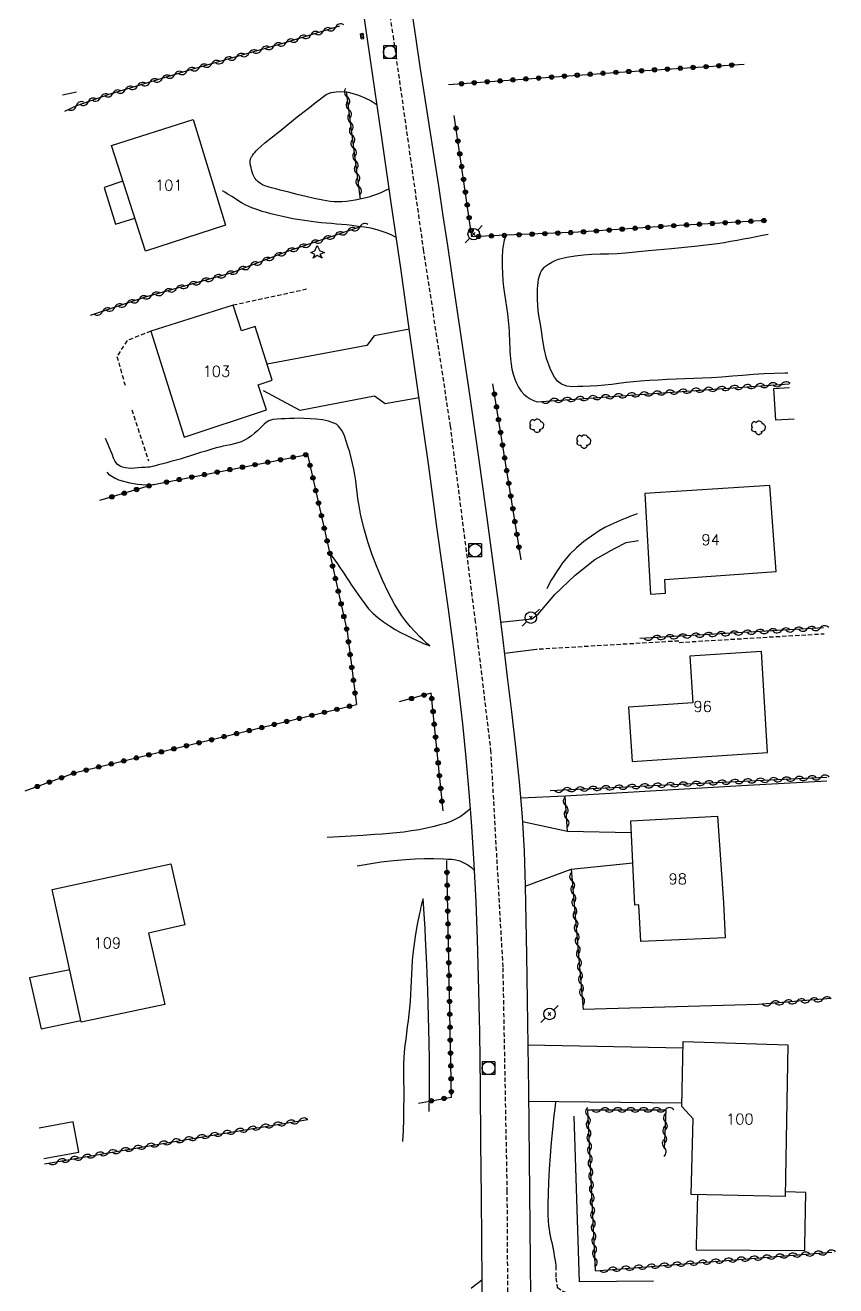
# Model space of a CAD drawing. Header units: millimetres. Extents: x 254000 to 255000, y 44022 to 45000.
# Drawn here: x 254120.1 to 254214.3, y 44180.5 to 44327.1 of the extents above; entities that cross this region are included whole.
import ezdxf
from ezdxf.enums import TextEntityAlignment as Align

# ---------------------------------------------------------------- set-up
doc = ezdxf.new("R2010")
doc.units = ezdxf.units.MM
doc.linetypes.add('DASHED', pattern=[0.75, 0.5, -0.25])
doc.layers.get('0').update_dxf_attribs({"linetype": 'CONTINUOUS'})
for name, color, linetype in [('W0001', 6, 'DASHED'), ('W0008', 7, 'CONTINUOUS'), ('W0017', 7, 'CONTINUOUS'), ('W0101', 7, 'CONTINUOUS'), ('W0104', 1, 'CONTINUOUS'), ('W0112', 1, 'DASHED'), ('W0211', 2, 'CONTINUOUS'), ('W0214', 2, 'CONTINUOUS'), ('W0300', 7, 'CONTINUOUS'), ('W0303', 7, 'CONTINUOUS'), ('W0310', 3, 'CONTINUOUS'), ('W0322', 7, 'CONTINUOUS'), ('W0323', 7, 'CONTINUOUS'), ('W0333', 7, 'CONTINUOUS'), ('W0401', 7, 'CONTINUOUS'), ('W0420', 7, 'CONTINUOUS'), ('W0473', 7, 'CONTINUOUS'), ('W0991', 7, 'CONTINUOUS')]:
    doc.layers.add(name, color=color, linetype=linetype)
doc.styles.get("Standard").update_dxf_attribs({"font": 'romans.shx', "width": 0.85})

# ---------------------------------------------------------------- blocks, each defined once
blk = doc.blocks.new('T420')
for p, q in [((0.75, 0.75), (-0.75, 0.75)), ((-0.75, 0.75), (-0.75, -0.75)), ((0.75, 0.75), (0.75, -0.75)), ((0.75, -0.75), (-0.75, -0.75))]:
    blk.add_line(p, q)
blk.add_ellipse((0, 0), major_axis=(-0.53, 0.53), ratio=1, start_param=3.926991, end_param=10.210176)
blk = doc.blocks.new('T401')
for p, q in [((-0.3, 0.3), (0, 0.3)), ((-0.3, -0.25), (-0.3, 0.3)), ((-0.3, 0.15), (0, 0.15)), ((-0.3, 0), (0, 0)), ((0, 0.3), (0, -0.25)), ((-0.3, -0.15), (0, -0.15)), ((-0.3, -0.25), (-0.3, -0.3)), ((-0.3, -0.3), (0, -0.3)), ((0, -0.3), (0, -0.25))]:
    blk.add_line(p, q)
blk = doc.blocks.new('T303')
for p, q in [((-0.77, 0), (-0.28, 0.21)), ((-0.28, -0.21), (-0.77, 0)), ((-0.28, 0.21), (0, 0.83)), ((0, 0.83), (0.28, 0.21)), ((0.28, 0.21), (0.83, 0)), ((0.83, 0), (0.28, -0.21)), ((-0.49, -0.63), (-0.28, -0.21)), ((0, -0.35), (-0.49, -0.63)), ((0.56, -0.63), (0, -0.35)), ((0.28, -0.21), (0.56, -0.63))]:
    blk.add_line(p, q)
blk = doc.blocks.new('T473')
for p, q in [((-0.166667, 0.166667), (0.166667, -0.166667)), ((-0.166667, -0.166667), (0.166667, 0.166667)), ((0.500001, 0.500001), (1.000002, 1.000002)), ((-1.000002, -1.000002), (-0.500001, -0.500001))]:
    blk.add_line(p, q)
blk.add_ellipse((0, 0), major_axis=(0.471405, 0.471405), ratio=1, start_param=5.4977871438, end_param=11.780972451)
blk = doc.blocks.new('T300')
for p, q in [((-0.8, 0.51), (-0.86, 0.34)), ((-0.86, 0.34), (-0.86, 0.17)), ((-0.86, 0.17), (-0.74, 0.06)), ((-0.69, 0.63), (-0.8, 0.51)), ((-0.8, -0.06), (-0.74, 0.06)), ((-0.74, 0.06), (-0.69, 0.11)), ((-0.57, 0.69), (-0.69, 0.63)), ((-0.46, 0.69), (-0.57, 0.69)), ((-0.29, 0.63), (-0.46, 0.69)), ((-0.29, 0.63), (-0.17, 0.74)), ((-0.23, 0.57), (-0.29, 0.63)), ((-0.17, 0.74), (-0.06, 0.8)), ((-0.06, 0.8), (0.06, 0.8)), ((0.06, 0.8), (0.23, 0.74)), ((0.23, 0.74), (0.34, 0.63)), ((0.34, 0.63), (0.4, 0.51)), ((0.46, 0.46), (0.34, 0.46)), ((0.4, 0.51), (0.4, 0.46)), ((0.57, 0.4), (0.46, 0.46)), ((0.57, 0.4), (0.69, 0.29)), ((0.69, 0.29), (0.74, 0.17)), ((0.74, 0.06), (0.69, -0.17)), ((0.74, 0.17), (0.74, 0.06)), ((-0.8, -0.17), (-0.8, -0.06)), ((-0.8, -0.23), (-0.8, -0.17)), ((-0.74, -0.34), (-0.8, -0.23)), ((-0.69, -0.4), (-0.74, -0.34)), ((-0.51, -0.46), (-0.69, -0.4)), ((-0.4, -0.46), (-0.51, -0.46)), ((-0.4, -0.46), (-0.34, -0.46)), ((-0.34, -0.46), (-0.34, -0.4)), ((-0.34, -0.51), (-0.34, -0.46)), ((-0.29, -0.63), (-0.34, -0.51)), ((-0.17, -0.74), (-0.29, -0.63)), ((-0.06, -0.8), (-0.17, -0.74)), ((0.06, -0.8), (-0.06, -0.8)), ((0.17, -0.74), (0.06, -0.8)), ((0.23, -0.69), (0.17, -0.74)), ((0.29, -0.46), (0.23, -0.46)), ((0.29, -0.63), (0.23, -0.69)), ((0.46, -0.4), (0.29, -0.46)), ((0.34, -0.51), (0.29, -0.63)), ((0.34, -0.51), (0.34, -0.46)), ((0.57, -0.34), (0.46, -0.4)), ((0.63, -0.29), (0.57, -0.34)), ((0.69, -0.17), (0.63, -0.29))]:
    blk.add_line(p, q)
blk = doc.blocks.new('t323o')
at = {"color": 0, "linetype": 'Continuous'}
for radius in [0.25, 0.15]:
    blk.add_circle((0, 0), radius, dxfattribs=at)
blk = doc.blocks.new('t322o')
at = {"color": 0, "linetype": 'Continuous'}
for radius in [0.25, 0.15]:
    blk.add_circle((0, 0), radius, dxfattribs=at)
blk = doc.blocks.new('t310o')
at = {"color": 0, "linetype": 'Continuous'}
for centre, start, end in [((-0.5, 0.38), 216.8699, 323.1304), ((0.5, -0.37), 36.8699, 143.1303)]:
    blk.add_arc(centre, 0.625, start, end, dxfattribs=at)

msp = doc.modelspace()

# ---------------------------------------------------------------- linework, layer by layer
at = {"layer": 'W0001'}
msp.add_lwpolyline([(254189.3, 44526.82), (254183.87, 44507.45), (254176.8, 44485.26), (254169.68, 44462.53), (254164.18, 44444.88), (254158.73, 44426.93), (254155.95, 44412.56), (254154.58, 44396.99), (254154.89, 44383.62), (254156.16, 44369.78), (254159.35, 44348.9), (254162.87, 44325.84), (254166.39, 44300.99), (254169.51, 44280.5), (254172.39, 44258.01), (254174.21, 44242.82), (254175.63, 44217.5), (254176.11, 44191.61), (254176.23, 44171)], dxfattribs=at)
at = {"layer": 'W0008'}
for points in [[(254164.44, 44332.74), (254165.48, 44325.7), (254166, 44322.23), (254166.53, 44318.77), (254167.06, 44315.3), (254167.6, 44311.84), (254168.14, 44308.38), (254168.67, 44304.91), (254169.2, 44301.45), (254169.72, 44297.98), (254170.76, 44290.94), (254171.79, 44283.89), (254172.8, 44276.84), (254173.78, 44269.79), (254174.4, 44265.17), (254175.01, 44260.55), (254175.6, 44255.92), (254176.15, 44251.29), (254176.64, 44247.24), (254177.12, 44243.19), (254177.55, 44239.13), (254177.89, 44235.06), (254178.11, 44231.05), (254178.23, 44227.04), (254178.31, 44223.02), (254178.39, 44219.01), (254178.52, 44211.11), (254178.62, 44203.22), (254178.69, 44195.32), (254178.76, 44187.42), (254178.81, 44183.32), (254178.85, 44179.21)], [(254173.3, 44175.96), (254173.25, 44180.91), (254173.2, 44185.87), (254173.15, 44190.83), (254173.09, 44197.23), (254173.04, 44203.63), (254172.96, 44210.03), (254172.81, 44216.43), (254172.68, 44220.81), (254172.52, 44225.19), (254172.32, 44229.57), (254172.05, 44233.94), (254171.74, 44237.93), (254171.38, 44241.91), (254170.97, 44245.88), (254170.52, 44249.86), (254169.95, 44254.52), (254169.32, 44259.18), (254168.67, 44263.83), (254168.02, 44268.48), (254167.5, 44272.28), (254166.98, 44276.07), (254166.45, 44279.86), (254165.92, 44283.65), (254164.84, 44291.24), (254163.76, 44298.84), (254162.67, 44306.42), (254161.57, 44314.01), (254160.48, 44321.46), (254159.39, 44328.91)]]:
    msp.add_lwpolyline(points, dxfattribs=at)
at = {"layer": 'W0017'}
for points in [[(254162.43, 44308.06), (254161.98, 44307.84), (254161.52, 44307.63), (254161.06, 44307.44), (254160.59, 44307.27), (254160.07, 44307.1), (254159.54, 44306.96), (254159.01, 44306.83), (254158.47, 44306.73), (254157.96, 44306.64), (254157.45, 44306.58), (254156.93, 44306.53), (254156.41, 44306.52), (254155.98, 44306.54), (254155.56, 44306.59), (254155.14, 44306.66), (254154.72, 44306.73), (254153.72, 44306.93), (254152.73, 44307.16), (254151.74, 44307.41), (254150.76, 44307.65), (254150.25, 44307.78), (254149.75, 44307.9), (254149.25, 44308.04), (254148.75, 44308.18), (254148.48, 44308.25), (254148.22, 44308.32), (254147.95, 44308.4), (254147.7, 44308.52), (254147.45, 44308.67), (254147.21, 44308.85), (254147, 44309.05), (254146.81, 44309.28), (254146.68, 44309.52), (254146.57, 44309.77), (254146.49, 44310.03), (254146.42, 44310.29), (254146.36, 44310.53), (254146.29, 44310.77), (254146.25, 44311.02), (254146.25, 44311.28), (254146.27, 44311.37), (254146.29, 44311.45), (254146.32, 44311.54), (254146.35, 44311.62), (254146.39, 44311.7), (254146.43, 44311.78), (254146.48, 44311.86), (254146.52, 44311.93), (254146.65, 44312.12), (254146.79, 44312.29), (254146.95, 44312.46), (254147.1, 44312.61), (254147.95, 44313.39), (254148.84, 44314.11), (254149.74, 44314.81), (254150.64, 44315.52), (254151.74, 44316.4), (254152.85, 44317.28), (254153.97, 44318.16), (254155.08, 44319.03)], [(254155.08, 44319.03), (254155.37, 44319.14), (254155.66, 44319.23), (254155.97, 44319.3), (254156.27, 44319.34), (254156.73, 44319.35), (254157.19, 44319.33), (254157.64, 44319.27), (254158.09, 44319.17), (254158.86, 44318.93), (254159.61, 44318.62), (254160.33, 44318.26), (254161.02, 44317.83)], [(254163.25, 44302.38), (254162.72, 44302.65), (254162.17, 44302.89), (254161.61, 44303.1), (254161.03, 44303.28), (254160.3, 44303.46), (254159.56, 44303.59), (254158.81, 44303.69), (254158.07, 44303.79), (254157.48, 44303.86), (254156.89, 44303.91), (254156.3, 44303.96), (254155.7, 44304.01), (254155.11, 44304.05), (254154.52, 44304.11), (254153.93, 44304.17), (254153.34, 44304.24), (254152.29, 44304.4), (254151.24, 44304.57), (254150.2, 44304.78), (254149.16, 44305.01), (254148.66, 44305.13), (254148.15, 44305.28), (254147.65, 44305.43), (254147.15, 44305.59), (254146.8, 44305.72), (254146.44, 44305.84), (254146.09, 44305.98), (254145.74, 44306.14), (254145.33, 44306.37), (254144.93, 44306.62), (254144.54, 44306.88), (254144.14, 44307.14), (254143.87, 44307.31), (254143.59, 44307.48), (254143.32, 44307.65), (254143.05, 44307.82)], [(254164.77, 44291.72), (254160.66, 44290.97), (254159.83, 44289.85), (254148.24, 44287.66)], [(254165.9, 44283.77), (254161.97, 44283.04), (254160.72, 44283.96), (254152.07, 44282.27), (254147.83, 44284.58)], [(254175.36, 44257.69), (254179.02, 44258.07), (254179.74, 44258.61), (254181.69, 44260.88), (254184.06, 44263.14), (254186.33, 44264.95), (254188.63, 44266.26), (254189.99, 44266.94), (254191.4, 44267.17)], [(254179.56, 44254.51), (254175.82, 44254.02)], [(254171.9, 44236.09), (254171.52, 44235.72), (254171.11, 44235.38), (254170.67, 44235.07), (254170.21, 44234.81), (254169.59, 44234.52), (254168.96, 44234.29), (254168.31, 44234.11), (254167.66, 44233.93), (254166.78, 44233.73), (254165.9, 44233.56), (254165.01, 44233.41), (254164.12, 44233.29), (254163.27, 44233.19), (254162.43, 44233.11), (254161.59, 44233.05), (254160.74, 44232.99), (254159.36, 44232.9), (254157.99, 44232.81), (254156.61, 44232.74), (254155.23, 44232.67)], [(254190.57, 44233.2), (254183.15, 44233.34), (254177.92, 44234.47)], [(254158.7, 44229.36), (254160.1, 44229.61), (254161.5, 44229.82), (254162.91, 44229.98), (254164.32, 44230.11), (254165.43, 44230.17), (254166.53, 44230.21), (254167.63, 44230.21), (254168.74, 44230.17), (254169.21, 44230.14), (254169.69, 44230.12), (254170.18, 44230.05), (254170.64, 44229.93), (254171.12, 44229.72), (254171.57, 44229.47), (254171.98, 44229.16), (254172.36, 44228.81)], [(254178.25, 44226.99), (254183.58, 44228.99), (254190.75, 44229.71)], [(254178.52, 44208.56), (254196.6, 44208.21)], [(254196.47, 44201.79), (254178.6, 44201.96)], [(254173.24, 44181.23), (254172.82, 44180.89), (254172.39, 44180.57), (254171.95, 44180.24)]]:
    msp.add_lwpolyline(points, dxfattribs=at)
at = {"layer": 'W0101'}
for points in [[(254134.11, 44300.82), (254130.13, 44313.08), (254139.64, 44316.12), (254143.38, 44303.82)], [(254144.28, 44294.51), (254134.72, 44291.49), (254138.58, 44279.17), (254148.17, 44282.37), (254147.19, 44285.27), (254147.2, 44285.27), (254148.83, 44285.81), (254146.83, 44292.04), (254145.27, 44291.54)], [(254206.68, 44273.57), (254192.14, 44272.64), (254192.81, 44260.95), (254194.54, 44261.06), (254194.48, 44262.64), (254207.43, 44263.58)], [(254206.39, 44242.55), (254205.7, 44254.29), (254197.37, 44253.74), (254197.74, 44248.29), (254190.26, 44247.79), (254190.68, 44241.47), (254198.19, 44241.98)], [(254201.47, 44220.99), (254191.68, 44220.55), (254191.43, 44224.82), (254191, 44224.79), (254190.5, 44234.57), (254200.61, 44235.13), (254201.27, 44225.05), (254201.28, 44225.05)], [(254136.36, 44213.26), (254126.61, 44211.19), (254123.24, 44226.6), (254137.05, 44229.58), (254138.65, 44222.5), (254134.43, 44221.53)], [(254196.46, 44201.38), (254196.61, 44208.93), (254208.77, 44208.54), (254208.44, 44190.92), (254197.54, 44191.15), (254197.77, 44199.96)]]:
    msp.add_lwpolyline(points, close=True, dxfattribs=at)
at = {"layer": 'W0104'}
for points in [[(254131.46, 44308.96), (254129.27, 44308.21), (254130.61, 44303.95), (254132.86, 44304.65)], [(254209.49, 44281.29), (254207.36, 44281.15), (254207.13, 44284.86), (254208.98, 44284.97)], [(254125.28, 44217.27), (254120.59, 44216.33), (254121.97, 44210.4), (254126.57, 44211.38)], [(254125.7, 44199.59), (254121.72, 44198.86)], [(254122.27, 44195.33), (254126.35, 44196.08), (254125.7, 44199.59)], [(254198.27, 44191.13), (254198.12, 44185.24), (254198.1, 44184.74), (254210.74, 44184.64), (254210.74, 44185.24), (254210.87, 44191.39), (254208.45, 44191.46)]]:
    msp.add_lwpolyline(points, dxfattribs=at)
at = {"layer": 'W0112'}
for points in [[(254152.83, 44296.37), (254144.28, 44294.51)], [(254134.72, 44291.49), (254131.95, 44290.41), (254130.77, 44288.56), (254131.72, 44285.22)], [(254132.52, 44282.36), (254134.45, 44276.44)], [(254196.13, 44255.33), (254213, 44256.34)], [(254196.09, 44255.49), (254179.56, 44254.51)], [(254181.79, 44182.85), (254181.79, 44181.47), (254181.97, 44180.4), (254182.53, 44179.95), (254183.18, 44179.69), (254184.98, 44179.77)]]:
    msp.add_lwpolyline(points, dxfattribs=at)
at = {"layer": 'W0211'}
for points in [[(254126.08, 44319.27), (254125.53, 44319.16), (254124.98, 44319.04), (254124.45, 44318.92)], [(254176.03, 44302.65), (254175.94, 44302.47), (254175.86, 44302.28), (254175.79, 44302.09), (254175.74, 44301.9), (254175.6, 44300.97), (254175.56, 44300.03), (254175.56, 44299.1), (254175.6, 44298.17), (254175.64, 44297.39), (254175.72, 44296.61), (254175.82, 44295.84), (254175.93, 44295.06), (254176.05, 44294.29), (254176.16, 44293.52), (254176.26, 44292.74), (254176.34, 44291.97), (254176.37, 44291.51), (254176.39, 44291.04), (254176.4, 44290.58), (254176.41, 44290.12), (254176.43, 44289.66), (254176.45, 44289.2), (254176.48, 44288.74), (254176.53, 44288.28), (254176.61, 44287.68), (254176.7, 44287.09), (254176.83, 44286.5), (254177.02, 44285.92), (254177.23, 44285.45), (254177.47, 44284.98), (254177.77, 44284.55), (254178.12, 44284.16), (254178.45, 44283.87), (254178.81, 44283.63), (254179.2, 44283.44), (254179.61, 44283.29)], [(254167.14, 44254.93), (254166.85, 44255.18), (254166.56, 44255.44), (254166.28, 44255.7), (254166, 44255.97), (254165.44, 44256.56), (254164.89, 44257.15), (254164.36, 44257.78), (254163.88, 44258.43), (254163.05, 44259.77), (254162.3, 44261.15), (254161.63, 44262.58), (254161.01, 44264.02), (254160.45, 44265.5), (254159.96, 44267), (254159.52, 44268.52), (254159.14, 44270.05), (254159, 44270.72), (254158.89, 44271.4), (254158.79, 44272.07), (254158.71, 44272.75), (254158.62, 44273.43), (254158.53, 44274.11), (254158.43, 44274.79), (254158.3, 44275.46), (254158.16, 44276.13), (254158.01, 44276.8), (254157.83, 44277.45), (254157.62, 44278.11), (254157.43, 44278.71), (254157.23, 44279.33), (254156.95, 44279.94), (254156.55, 44280.47), (254156.29, 44280.68), (254156, 44280.83), (254155.69, 44280.94), (254155.38, 44281.03), (254154.67, 44281.19), (254153.95, 44281.28), (254153.23, 44281.33), (254152.52, 44281.36), (254151.97, 44281.38), (254151.43, 44281.37), (254150.89, 44281.35), (254150.35, 44281.32), (254149.88, 44281.3), (254149.4, 44281.28), (254148.91, 44281.23), (254148.45, 44281.08), (254148.25, 44280.98), (254148.07, 44280.85), (254147.89, 44280.7), (254147.73, 44280.55), (254147.58, 44280.39), (254147.43, 44280.23), (254147.27, 44280.08), (254147.11, 44279.93), (254146.75, 44279.64), (254146.4, 44279.34), (254146.02, 44279.06), (254145.62, 44278.82), (254145.22, 44278.65), (254144.81, 44278.51), (254144.39, 44278.4), (254143.97, 44278.3), (254143.55, 44278.22), (254143.13, 44278.13), (254142.71, 44278.04), (254142.3, 44277.93), (254141.7, 44277.76), (254141.1, 44277.57), (254140.5, 44277.39), (254139.91, 44277.2), (254139.31, 44277.01), (254138.71, 44276.82), (254138.12, 44276.64), (254137.52, 44276.47), (254137.04, 44276.34), (254136.57, 44276.22), (254136.09, 44276.1), (254135.62, 44275.98), (254135.36, 44275.91), (254135.1, 44275.83), (254134.85, 44275.76), (254134.58, 44275.71), (254134.35, 44275.68), (254134.1, 44275.67), (254133.86, 44275.66), (254133.62, 44275.65), (254133.24, 44275.62), (254132.85, 44275.57), (254132.46, 44275.55), (254132.07, 44275.58), (254131.75, 44275.63), (254131.43, 44275.71), (254131.13, 44275.83), (254130.85, 44276.02), (254130.57, 44276.34), (254130.38, 44276.73), (254130.24, 44277.12), (254130.09, 44277.49), (254129.7, 44278.42), (254129.46, 44279.03)], [(254191.26, 44270.27), (254190.83, 44270.12), (254190.4, 44269.95), (254189.97, 44269.78), (254189.55, 44269.6), (254188.86, 44269.3), (254188.17, 44269), (254187.5, 44268.67), (254186.85, 44268.29), (254185.93, 44267.69), (254185.05, 44267.04), (254184.21, 44266.33), (254183.42, 44265.57), (254182.99, 44265.09), (254182.59, 44264.58), (254182.22, 44264.05), (254181.86, 44263.52), (254181.56, 44263.04), (254181.27, 44262.56), (254181, 44262.07), (254180.74, 44261.56)], [(254166.36, 44225.51), (254166.23, 44225.06), (254166.12, 44224.59), (254166.01, 44224.13), (254165.91, 44223.67), (254165.69, 44222.54), (254165.5, 44221.41), (254165.33, 44220.28), (254165.19, 44219.14), (254165.11, 44218.35), (254165.05, 44217.56), (254165.01, 44216.77), (254164.97, 44215.98), (254164.94, 44215.19), (254164.9, 44214.4), (254164.85, 44213.61), (254164.79, 44212.82), (254164.71, 44212.1), (254164.63, 44211.37), (254164.53, 44210.65), (254164.44, 44209.92), (254164.34, 44209.2), (254164.26, 44208.47), (254164.18, 44207.74), (254164.13, 44207.01), (254164.1, 44206.44), (254164.09, 44205.87), (254164.09, 44205.3), (254164.1, 44204.74), (254164.1, 44204.17), (254164.11, 44203.6), (254164.12, 44203.03), (254164.11, 44202.46), (254164.09, 44201.18), (254164.07, 44199.89), (254164.03, 44198.61), (254163.99, 44197.33)]]:
    msp.add_lwpolyline(points, dxfattribs=at)
at = {"layer": 'W0214'}
for points in [[(254208.75, 44286.61), (254208.46, 44286.62), (254207.23, 44286.6), (254206, 44286.54), (254204.77, 44286.46), (254203.55, 44286.36), (254202.33, 44286.26), (254201.11, 44286.17), (254199.89, 44286.1), (254198.86, 44286.05), (254197.83, 44286), (254196.8, 44285.96), (254195.77, 44285.92), (254194.74, 44285.87), (254193.71, 44285.82), (254192.68, 44285.76), (254191.65, 44285.69), (254190.81, 44285.62), (254189.97, 44285.53), (254189.14, 44285.43), (254188.3, 44285.32), (254187.47, 44285.23), (254186.63, 44285.15), (254185.79, 44285.1), (254184.94, 44285.08), (254184.34, 44285.06), (254183.72, 44285.04), (254183.07, 44285.1), (254182.47, 44285.33), (254182, 44285.7), (254181.63, 44286.16), (254181.36, 44286.67), (254181.12, 44287.18), (254180.71, 44288.32), (254180.44, 44289.5), (254180.26, 44290.69), (254180.08, 44291.86), (254179.93, 44292.71), (254179.8, 44293.56), (254179.7, 44294.42), (254179.66, 44295.29), (254179.66, 44295.67), (254179.66, 44296.04), (254179.67, 44296.42), (254179.69, 44296.8), (254179.73, 44297.18), (254179.79, 44297.55), (254179.88, 44297.93), (254180.01, 44298.29), (254180.13, 44298.51), (254180.27, 44298.71), (254180.43, 44298.89), (254180.61, 44299.05), (254180.95, 44299.31), (254181.32, 44299.53), (254181.71, 44299.71), (254182.11, 44299.86), (254183.06, 44300.11), (254184.03, 44300.28), (254185.01, 44300.38), (254185.99, 44300.44), (254186.96, 44300.48), (254187.93, 44300.51), (254188.91, 44300.55), (254189.88, 44300.63), (254192.56, 44300.88), (254195.25, 44301.12), (254197.93, 44301.38), (254200.61, 44301.71), (254201.36, 44301.83), (254202.11, 44301.95), (254202.86, 44302.08), (254203.61, 44302.23), (254204.35, 44302.37), (254205.1, 44302.51), (254205.84, 44302.66), (254206.47, 44302.77)], [(254129.58, 44275.1), (254129.8, 44274.9), (254130.17, 44274.64), (254130.56, 44274.42), (254130.97, 44274.24), (254131.39, 44274.09), (254132.29, 44273.86), (254133.21, 44273.72), (254134.14, 44273.66), (254135.07, 44273.68)], [(254155.51, 44265.74), (254155.81, 44265.32), (254156.1, 44264.89), (254156.4, 44264.46), (254156.69, 44264.03), (254156.95, 44263.64), (254157.21, 44263.26), (254157.46, 44262.87), (254157.72, 44262.48), (254157.97, 44262.09), (254158.23, 44261.71), (254158.5, 44261.33), (254158.77, 44260.95), (254159.18, 44260.38), (254159.59, 44259.8), (254160.03, 44259.24), (254160.52, 44258.71), (254161.13, 44258.18), (254161.78, 44257.71), (254162.45, 44257.27), (254163.13, 44256.84), (254163.75, 44256.49), (254164.38, 44256.16), (254165.02, 44255.85), (254165.67, 44255.54), (254166.03, 44255.38), (254166.4, 44255.22), (254166.77, 44255.07), (254167.14, 44254.93)], [(254167.08, 44200.8), (254167.11, 44202.81), (254167.11, 44204.82), (254167.1, 44206.83), (254167.08, 44208.83), (254167.01, 44211.85), (254166.92, 44214.87), (254166.8, 44217.89), (254166.66, 44220.91), (254166.6, 44222.06), (254166.53, 44223.21), (254166.45, 44224.36), (254166.36, 44225.51)], [(254181.77, 44201.93), (254181.67, 44201.13), (254181.58, 44200.33), (254181.49, 44199.53), (254181.41, 44198.73), (254181.26, 44197.19), (254181.12, 44195.65), (254181.01, 44194.11), (254180.93, 44192.57), (254180.89, 44191.3), (254180.86, 44190.04), (254180.88, 44188.77), (254180.96, 44187.5), (254181.01, 44187.11), (254181.07, 44186.73), (254181.15, 44186.34), (254181.23, 44185.96), (254181.32, 44185.58), (254181.4, 44185.19), (254181.48, 44184.81), (254181.55, 44184.43), (254181.62, 44184.03), (254181.68, 44183.64), (254181.74, 44183.25), (254181.79, 44182.85)]]:
    msp.add_lwpolyline(points, dxfattribs=at)
at = {"layer": 'W0300'}
msp.add_lwpolyline([(254193.15, 44181.07), (254184.53, 44181), (254183.94, 44200.26)], dxfattribs=at)
at = {"layer": 'W0310'}
for points in [[(254156.66, 44326.96), (254149.92, 44324.9), (254139.6, 44321.95), (254129.82, 44319), (254126.06, 44317.71), (254124.68, 44317.04)], [(254159.07, 44306.84), (254157.45, 44319.37)], [(254159.21, 44303.67), (254150.57, 44300.75), (254144.15, 44298.29), (254134.06, 44295.44), (254127.67, 44293.31)], [(254179.61, 44283.29), (254208.92, 44285.39)], [(254212.91, 44257.01), (254191.56, 44255.77)], [(254181.13, 44238.1), (254212.35, 44239.61), (254213.3, 44239.66)], [(254183.15, 44233.34), (254182.87, 44237.45)], [(254183.58, 44228.99), (254184.98, 44212.65)], [(254213.76, 44213.92), (254205.32, 44213.25)], [(254185.51, 44200.98), (254194.6, 44201), (254194.38, 44196.46)], [(254186.41, 44182.29), (254185.51, 44200.98)], [(254122.37, 44194.71), (254137.45, 44197.33), (254152.98, 44199.88)], [(254186.41, 44182.29), (254213.89, 44184.45)]]:
    msp.add_lwpolyline(points, dxfattribs=at)
at = {"layer": 'W0322'}
msp.add_lwpolyline([(254206.25, 44304.38), (254194.77, 44303.72), (254184.38, 44303.01), (254176.03, 44302.65)], dxfattribs=at)
at = {"layer": 'W0323'}
for points in [[(254169.33, 44320.16), (254189.18, 44321.62), (254203.7, 44322.53)], [(254176.03, 44302.65), (254172.05, 44302.49), (254169.97, 44316.57)], [(254177.75, 44264.93), (254174.46, 44285.39)], [(254135.07, 44273.68), (254152.93, 44277.18), (254154.84, 44268.77), (254157.54, 44256.6), (254158.62, 44248.1)], [(254135.07, 44273.68), (254128.75, 44271.83)], [(254168.68, 44235.74), (254167.3, 44249.44), (254163.59, 44248.41)], [(254120.11, 44238.06), (254125.94, 44240.19), (254158.62, 44248.1)], [(254165.85, 44201.78), (254169.66, 44202.47), (254169.11, 44229.98)]]:
    msp.add_lwpolyline(points, dxfattribs=at)
at = {"layer": 'W0333'}
for points in [[(254213.31, 44239.21), (254203.38, 44238.64), (254182.87, 44237.45), (254177.72, 44237.24)], [(254205.32, 44213.25), (254184.98, 44212.65)]]:
    msp.add_lwpolyline(points, dxfattribs=at)

# ---------------------------------------------------------------- block references
at = {"layer": 'W0300'}
for p in [(254179.62, 44280.51), (254205.39, 44280.27), (254185.09, 44278.67)]:
    msp.add_blockref('T300', p, dxfattribs=at)
at = {"layer": 'W0303'}
msp.add_blockref('T303', (254154.07, 44300.64), dxfattribs=at)
at = {"layer": 'W0310'}
for p, rotation in [((254153.31, 44325.94), 197.022110644732), ((254154.75, 44326.38), 197.022110644732), ((254156.18, 44326.82), 197.022110644732), ((254149, 44324.64), 195.9497975689528), ((254150.44, 44325.06), 197.022110644732), ((254151.88, 44325.5), 197.022110644732), ((254143.23, 44322.99), 195.9497975689528), ((254144.68, 44323.4), 195.9497975689528), ((254146.12, 44323.81), 195.9497975689528), ((254147.56, 44324.23), 195.9497975689528), ((254138.91, 44321.74), 196.8088034482677), ((254140.35, 44322.16), 195.9497975689528), ((254141.79, 44322.58), 195.9497975689528), ((254133.17, 44320.01), 196.8088034482677), ((254134.6, 44320.44), 196.8088034482677), ((254136.04, 44320.87), 196.8088034482677), ((254137.47, 44321.31), 196.8088034482677), ((254128.87, 44318.67), 198.9456904126174), ((254130.3, 44319.14), 196.8088034482677), ((254131.73, 44319.57), 196.8088034482677), ((254157.53, 44318.74), 97.37196726290857), ((254126.03, 44317.69), 205.7979472896123), ((254127.45, 44318.18), 198.9456904126174), ((254157.73, 44317.26), 97.37196726290857), ((254157.92, 44315.77), 97.37196726290857), ((254158.11, 44314.28), 97.37196726290857), ((254158.3, 44312.79), 97.37196726290857), ((254158.5, 44311.3), 97.37196726290857), ((254158.69, 44309.82), 97.37196726290857), ((254158.88, 44308.33), 97.37196726290857), ((254156.16, 44302.64), 198.6791308752457), ((254157.58, 44303.12), 198.6791308752457), ((254159, 44303.6), 198.6791308752457), ((254151.9, 44301.2), 198.6791308752457), ((254153.32, 44301.68), 198.6791308752457), ((254154.74, 44302.16), 198.6791308752457), ((254147.68, 44299.64), 200.9830866001802), ((254149.08, 44300.18), 200.9830866001802), ((254150.48, 44300.72), 200.9830866001802), ((254143.46, 44298.09), 195.7742365011183), ((254144.88, 44298.57), 200.9830866001802), ((254146.28, 44299.11), 200.9830866001802), ((254139.13, 44296.87), 195.7742365011183), ((254140.57, 44297.28), 195.7742365011183), ((254142.01, 44297.69), 195.7742365011183), ((254133.36, 44295.21), 198.3869632393277), ((254134.79, 44295.65), 195.7742365011183), ((254136.24, 44296.05), 195.7742365011183), ((254137.68, 44296.46), 195.7742365011183), ((254129.09, 44293.79), 198.3869632393277), ((254130.51, 44294.26), 198.3869632393277), ((254131.94, 44294.73), 198.3869632393277), ((254203.55, 44285.01), 4.10291590782148), ((254205.05, 44285.12), 4.10291590782148), ((254206.54, 44285.22), 4.10291590782148), ((254208.04, 44285.33), 4.10291590782148), ((254182.61, 44283.51), 4.10291590782148), ((254184.1, 44283.61), 4.10291590782148), ((254185.6, 44283.72), 4.10291590782148), ((254187.09, 44283.83), 4.10291590782148), ((254188.59, 44283.94), 4.10291590782148), ((254190.09, 44284.04), 4.10291590782148), ((254191.58, 44284.15), 4.10291590782148), ((254193.08, 44284.26), 4.10291590782148), ((254194.57, 44284.37), 4.10291590782148), ((254196.07, 44284.47), 4.10291590782148), ((254197.57, 44284.58), 4.10291590782148), ((254199.06, 44284.69), 4.10291590782148), ((254200.56, 44284.79), 4.10291590782148), ((254202.06, 44284.9), 4.10291590782148), ((254181.11, 44283.4), 4.10291590782148), ((254193.06, 44255.86), 183.3270936862803), ((254194.55, 44255.95), 183.3270936862803), ((254196.05, 44256.03), 183.3270936862803), ((254197.55, 44256.12), 183.3270936862803), ((254199.05, 44256.21), 183.3270936862803), ((254200.54, 44256.3), 183.3270936862803), ((254202.04, 44256.38), 183.3270936862803), ((254203.54, 44256.47), 183.3270936862803), ((254205.04, 44256.56), 183.3270936862803), ((254206.53, 44256.64), 183.3270936862803), ((254208.03, 44256.73), 183.3270936862803), ((254209.53, 44256.82), 183.3270936862803), ((254211.03, 44256.9), 183.3270936862803), ((254212.52, 44256.99), 183.3270936862803), ((254212.59, 44239.62), 3.378997284720966), ((254182.63, 44238.17), 2.763099853287343), ((254184.13, 44238.25), 2.763099853287343), ((254185.62, 44238.32), 2.763099853287343), ((254187.12, 44238.39), 2.763099853287343), ((254188.62, 44238.46), 2.763099853287343), ((254190.12, 44238.53), 2.763099853287343), ((254191.62, 44238.61), 2.763099853287343), ((254193.12, 44238.68), 2.763099853287343), ((254194.61, 44238.75), 2.763099853287343), ((254196.11, 44238.82), 2.763099853287343), ((254197.61, 44238.9), 2.763099853287343), ((254199.11, 44238.97), 2.763099853287343), ((254200.61, 44239.04), 2.763099853287343), ((254202.1, 44239.11), 2.763099853287343), ((254203.6, 44239.19), 2.763099853287343), ((254205.1, 44239.26), 2.763099853287343), ((254206.6, 44239.33), 2.763099853287343), ((254208.1, 44239.4), 2.763099853287343), ((254209.6, 44239.47), 2.763099853287343), ((254211.09, 44239.55), 2.763099853287343), ((254182.95, 44236.34), 93.89006880342947), ((254183.05, 44234.84), 93.89006880342947), ((254183.69, 44227.59), 274.915106168445), ((254183.82, 44226.1), 274.915106168445), ((254183.95, 44224.6), 274.915106168445), ((254184.08, 44223.11), 274.915106168445), ((254184.21, 44221.62), 274.915106168445), ((254184.34, 44220.12), 274.915106168445), ((254184.47, 44218.63), 274.915106168445), ((254184.59, 44217.13), 274.915106168445), ((254184.72, 44215.64), 274.915106168445), ((254184.85, 44214.14), 274.915106168445), ((254206.82, 44213.37), 184.5300394911689), ((254208.31, 44213.49), 184.5300394911689), ((254209.81, 44213.61), 184.5300394911689), ((254211.3, 44213.72), 184.5300394911689), ((254212.8, 44213.84), 184.5300394911689), ((254185.54, 44200.27), 92.76957441146774), ((254187.01, 44200.98), 0.1448450342432228), ((254188.51, 44200.99), 0.1448450342432228), ((254190.01, 44200.99), 0.1448450342432228), ((254191.51, 44200.99), 0.1448450342432228), ((254193.01, 44201), 0.1448450342432228), ((254194.51, 44201), 0.1448450342432228), ((254194.53, 44199.6), 267.1514364615702), ((254144.55, 44198.5), 9.33430988407639), ((254146.03, 44198.74), 9.33430988407639), ((254147.51, 44198.98), 9.33430988407639), ((254148.99, 44199.23), 9.33430988407639), ((254150.47, 44199.47), 9.33430988407639), ((254151.95, 44199.71), 9.33430988407639), ((254185.61, 44198.77), 92.76957441146774), ((254194.46, 44198.1), 267.1514364615702), ((254135.67, 44197.02), 9.839132216978093), ((254137.15, 44197.28), 9.839132216978093), ((254138.63, 44197.52), 9.33430988407639), ((254140.11, 44197.77), 9.33430988407639), ((254141.59, 44198.01), 9.33430988407639), ((254143.07, 44198.25), 9.33430988407639), ((254185.69, 44197.27), 92.76957441146774), ((254194.39, 44196.6), 267.1514364615702), ((254128.28, 44195.74), 9.839132216978093), ((254129.76, 44196), 9.839132216978093), ((254131.24, 44196.25), 9.839132216978093), ((254132.71, 44196.51), 9.839132216978093), ((254134.19, 44196.76), 9.839132216978093), ((254185.76, 44195.78), 92.76957441146774), ((254123.85, 44194.97), 9.839132216978093), ((254125.32, 44195.23), 9.839132216978093), ((254126.8, 44195.48), 9.839132216978093), ((254185.83, 44194.28), 92.76957441146774), ((254185.9, 44192.78), 92.76957441146774), ((254185.98, 44191.28), 92.76957441146774), ((254186.05, 44189.78), 92.76957441146774), ((254186.12, 44188.28), 92.76957441146774), ((254186.19, 44186.79), 92.76957441146774), ((254186.27, 44185.29), 92.76957441146774), ((254186.34, 44183.79), 92.76957441146774), ((254207.35, 44183.94), 4.49975763832409), ((254208.84, 44184.06), 4.49975763832409), ((254210.34, 44184.17), 4.49975763832409), ((254211.83, 44184.29), 4.49975763832409), ((254213.33, 44184.41), 4.49975763832409), ((254187.91, 44182.41), 4.49975763832409), ((254189.4, 44182.53), 4.49975763832409), ((254190.9, 44182.64), 4.49975763832409), ((254192.39, 44182.76), 4.49975763832409), ((254193.89, 44182.88), 4.49975763832409), ((254195.38, 44183), 4.49975763832409), ((254196.88, 44183.11), 4.49975763832409), ((254198.37, 44183.23), 4.49975763832409), ((254199.87, 44183.35), 4.49975763832409), ((254201.36, 44183.47), 4.49975763832409), ((254202.86, 44183.59), 4.49975763832409), ((254204.35, 44183.7), 4.49975763832409), ((254205.85, 44183.82), 4.49975763832409)]:
    msp.add_blockref('t310o', p, dxfattribs=dict(at, rotation=rotation))
at = {"layer": 'W0322'}
for p, rotation in [((254201.49, 44304.11), 183.2438700506453), ((254202.99, 44304.19), 183.2438700506453), ((254204.48, 44304.28), 183.2438700506453), ((254205.98, 44304.36), 183.2438700506453), ((254177.53, 44302.71), 182.4493328197705), ((254179.03, 44302.78), 182.4493328197705), ((254180.53, 44302.84), 182.4493328197705), ((254182.03, 44302.91), 182.4493328197705), ((254183.52, 44302.97), 182.4493328197705), ((254185.02, 44303.05), 183.9535141864053), ((254186.52, 44303.15), 183.9535141864053), ((254188.01, 44303.26), 183.9535141864053), ((254189.51, 44303.36), 183.9535141864053), ((254191.01, 44303.47), 183.9535141864053), ((254192.5, 44303.57), 183.9535141864053), ((254194, 44303.67), 183.9535141864053), ((254195.5, 44303.77), 183.2438700506453), ((254197, 44303.85), 183.2438700506453), ((254198.49, 44303.94), 183.2438700506453), ((254199.99, 44304.02), 183.2438700506453)]:
    msp.add_blockref('t322o', p, dxfattribs=dict(at, rotation=rotation))
at = {"layer": 'W0323'}
for p, rotation in [((254190.28, 44321.69), 3.596345858384994), ((254191.77, 44321.78), 3.596345858384994), ((254193.27, 44321.88), 3.596345858384994), ((254194.77, 44321.97), 3.596345858384994), ((254196.27, 44322.06), 3.596345858384994), ((254197.76, 44322.16), 3.596345858384994), ((254199.26, 44322.25), 3.596345858384994), ((254200.76, 44322.35), 3.596345858384994), ((254202.25, 44322.44), 3.596345858384994), ((254170.83, 44320.27), 4.192479240226752), ((254172.32, 44320.38), 4.192479240226752), ((254173.82, 44320.49), 4.192479240226752), ((254175.32, 44320.6), 4.192479240226752), ((254176.81, 44320.71), 4.192479240226752), ((254178.31, 44320.82), 4.192479240226752), ((254179.8, 44320.93), 4.192479240226752), ((254181.3, 44321.04), 4.192479240226752), ((254182.8, 44321.15), 4.192479240226752), ((254184.29, 44321.26), 4.192479240226752), ((254185.79, 44321.37), 4.192479240226752), ((254187.28, 44321.48), 4.192479240226752), ((254188.78, 44321.59), 4.192479240226752), ((254170.19, 44315.09), 98.37209551196213), ((254170.41, 44313.6), 98.37209551196213), ((254170.63, 44312.12), 98.37209551196213), ((254170.85, 44310.63), 98.37209551196213), ((254171.07, 44309.15), 98.37209551196213), ((254171.28, 44307.67), 98.37209551196213), ((254171.5, 44306.18), 98.37209551196213), ((254171.72, 44304.7), 98.37209551196213), ((254171.94, 44303.21), 98.37209551196213), ((254175.81, 44302.64), 182.2699438839418), ((254172.81, 44302.52), 182.2699438839418), ((254174.31, 44302.58), 182.2699438839418), ((254174.66, 44284.19), 99.10960578524833), ((254174.9, 44282.7), 99.10960578524833), ((254175.13, 44281.22), 99.10960578524833), ((254175.37, 44279.74), 99.10960578524833), ((254175.61, 44278.26), 99.10960578524833), ((254148.31, 44276.27), 11.06852343705121), ((254149.79, 44276.56), 11.06852343705121), ((254151.26, 44276.85), 11.06852343705121), ((254152.73, 44277.14), 11.06852343705121), ((254175.85, 44276.78), 99.10960578524833), ((254140.95, 44274.83), 11.06852343705121), ((254142.43, 44275.12), 11.06852343705121), ((254143.9, 44275.41), 11.06852343705121), ((254145.37, 44275.7), 11.06852343705121), ((254146.84, 44275.99), 11.06852343705121), ((254153.22, 44275.91), 282.8322469762641), ((254176.08, 44275.3), 99.10960578524833), ((254134.5, 44273.52), 196.3319284470721), ((254136.54, 44273.97), 11.06852343705121), ((254138.01, 44274.26), 11.06852343705121), ((254139.48, 44274.55), 11.06852343705121), ((254153.55, 44274.45), 282.8322469762641), ((254176.32, 44273.82), 99.10960578524833), ((254130.19, 44272.25), 196.3319284470721), ((254131.63, 44272.67), 196.3319284470721), ((254133.06, 44273.1), 196.3319284470721), ((254153.88, 44272.98), 282.8322469762641), ((254176.56, 44272.34), 99.10960578524833), ((254154.22, 44271.52), 282.8322469762641), ((254176.8, 44270.86), 99.10960578524833), ((254154.55, 44270.06), 282.8322469762641), ((254177.03, 44269.37), 99.10960578524833), ((254154.88, 44268.6), 282.493415947782), ((254177.27, 44267.89), 99.10960578524833), ((254155.21, 44267.13), 282.493415947782), ((254177.51, 44266.41), 99.10960578524833), ((254155.53, 44265.67), 282.493415947782), ((254155.85, 44264.2), 282.493415947782), ((254156.18, 44262.74), 282.493415947782), ((254156.5, 44261.27), 282.493415947782), ((254156.83, 44259.81), 282.493415947782), ((254157.15, 44258.34), 282.493415947782), ((254157.48, 44256.88), 282.493415947782), ((254157.69, 44255.4), 277.2652618105016), ((254157.88, 44253.91), 277.2652618105016), ((254158.07, 44252.42), 277.2652618105016), ((254158.26, 44250.93), 277.2652618105016), ((254158.45, 44249.44), 277.2652618105016), ((254165.03, 44248.81), 195.4310519663861), ((254166.48, 44249.21), 195.4310519663861), ((254167.37, 44248.8), 95.72757101383101), ((254154.9, 44247.2), 13.61184110952436), ((254156.35, 44247.55), 13.61184110952436), ((254157.81, 44247.91), 13.61184110952436), ((254167.52, 44247.3), 95.72757101383101), ((254147.61, 44245.43), 13.61184110952436), ((254149.07, 44245.79), 13.61184110952436), ((254150.52, 44246.14), 13.61184110952436), ((254151.98, 44246.49), 13.61184110952436), ((254153.44, 44246.85), 13.61184110952436), ((254167.67, 44245.81), 95.72757101383101), ((254141.78, 44244.02), 13.61184110952436), ((254143.23, 44244.38), 13.61184110952436), ((254144.69, 44244.73), 13.61184110952436), ((254146.15, 44245.08), 13.61184110952436), ((254167.82, 44244.32), 95.72757101383101), ((254135.94, 44242.61), 13.61184110952436), ((254137.4, 44242.96), 13.61184110952436), ((254138.86, 44243.32), 13.61184110952436), ((254140.32, 44243.67), 13.61184110952436), ((254167.97, 44242.83), 95.72757101383101), ((254130.11, 44241.2), 13.61184110952436), ((254131.57, 44241.55), 13.61184110952436), ((254133.03, 44241.9), 13.61184110952436), ((254134.49, 44242.26), 13.61184110952436), ((254168.12, 44241.33), 95.72757101383101), ((254124.34, 44239.6), 20.04676678305219), ((254125.75, 44240.12), 20.04676678305219), ((254127.2, 44240.49), 13.61184110952436), ((254128.66, 44240.85), 13.61184110952436), ((254168.27, 44239.84), 95.72757101383101), ((254121.52, 44238.58), 20.04676678305219), ((254122.93, 44239.09), 20.04676678305219), ((254168.42, 44238.35), 95.72757101383101), ((254168.56, 44236.86), 95.72757101383101), ((254169.14, 44228.6), 91.1394320291871), ((254169.17, 44227.1), 91.1394320291871), ((254169.2, 44225.6), 91.1394320291871), ((254169.23, 44224.1), 91.1394320291871), ((254169.26, 44222.6), 91.1394320291871), ((254169.29, 44221.1), 91.1394320291871), ((254169.32, 44219.6), 91.1394320291871), ((254169.35, 44218.1), 91.1394320291871), ((254169.38, 44216.6), 91.1394320291871), ((254169.41, 44215.1), 91.1394320291871), ((254169.44, 44213.6), 91.1394320291871), ((254169.47, 44212.1), 91.1394320291871), ((254169.5, 44210.6), 91.1394320291871), ((254169.53, 44209.1), 91.1394320291871), ((254169.56, 44207.6), 91.1394320291871), ((254169.59, 44206.1), 91.1394320291871), ((254169.62, 44204.6), 91.1394320291871), ((254169.65, 44203.1), 91.1394320291871), ((254167.33, 44202.05), 10.35780003908576), ((254168.8, 44202.32), 10.35780003908576)]:
    msp.add_blockref('t323o', p, dxfattribs=dict(at, rotation=rotation))
at = {"layer": 'W0401', "rotation": 8.375796319760598}
msp.add_blockref('T401', (254159.42, 44325.83), dxfattribs=at)
at = {"layer": 'W0420'}
for p in [(254162.5, 44323.93), (254172.41, 44266.02), (254173.97, 44205.84)]:
    msp.add_blockref('T420', p, dxfattribs=at)
at = {"layer": 'W0473'}
for p in [(254172.25, 44302.79), (254178.89, 44258.21), (254181.06, 44212.14)]:
    msp.add_blockref('T473', p, dxfattribs=at)

# ---------------------------------------------------------------- texts
at = {"layer": 'W0991'}
for s, p in [('101', (254136.8, 44308.47)), ('103', (254142.34, 44286.84)), ('94', (254199.8, 44267.26)), ('96', (254198.87, 44247.88)), ('98', (254195.97, 44227.84)), ('109', (254129.65, 44220.39)), ('100', (254203.19, 44199.92))]:
    msp.add_text(s, height=1.25, dxfattribs=at).set_placement(p, align=Align.MIDDLE_CENTER)

doc.saveas('drawing.dxf')
